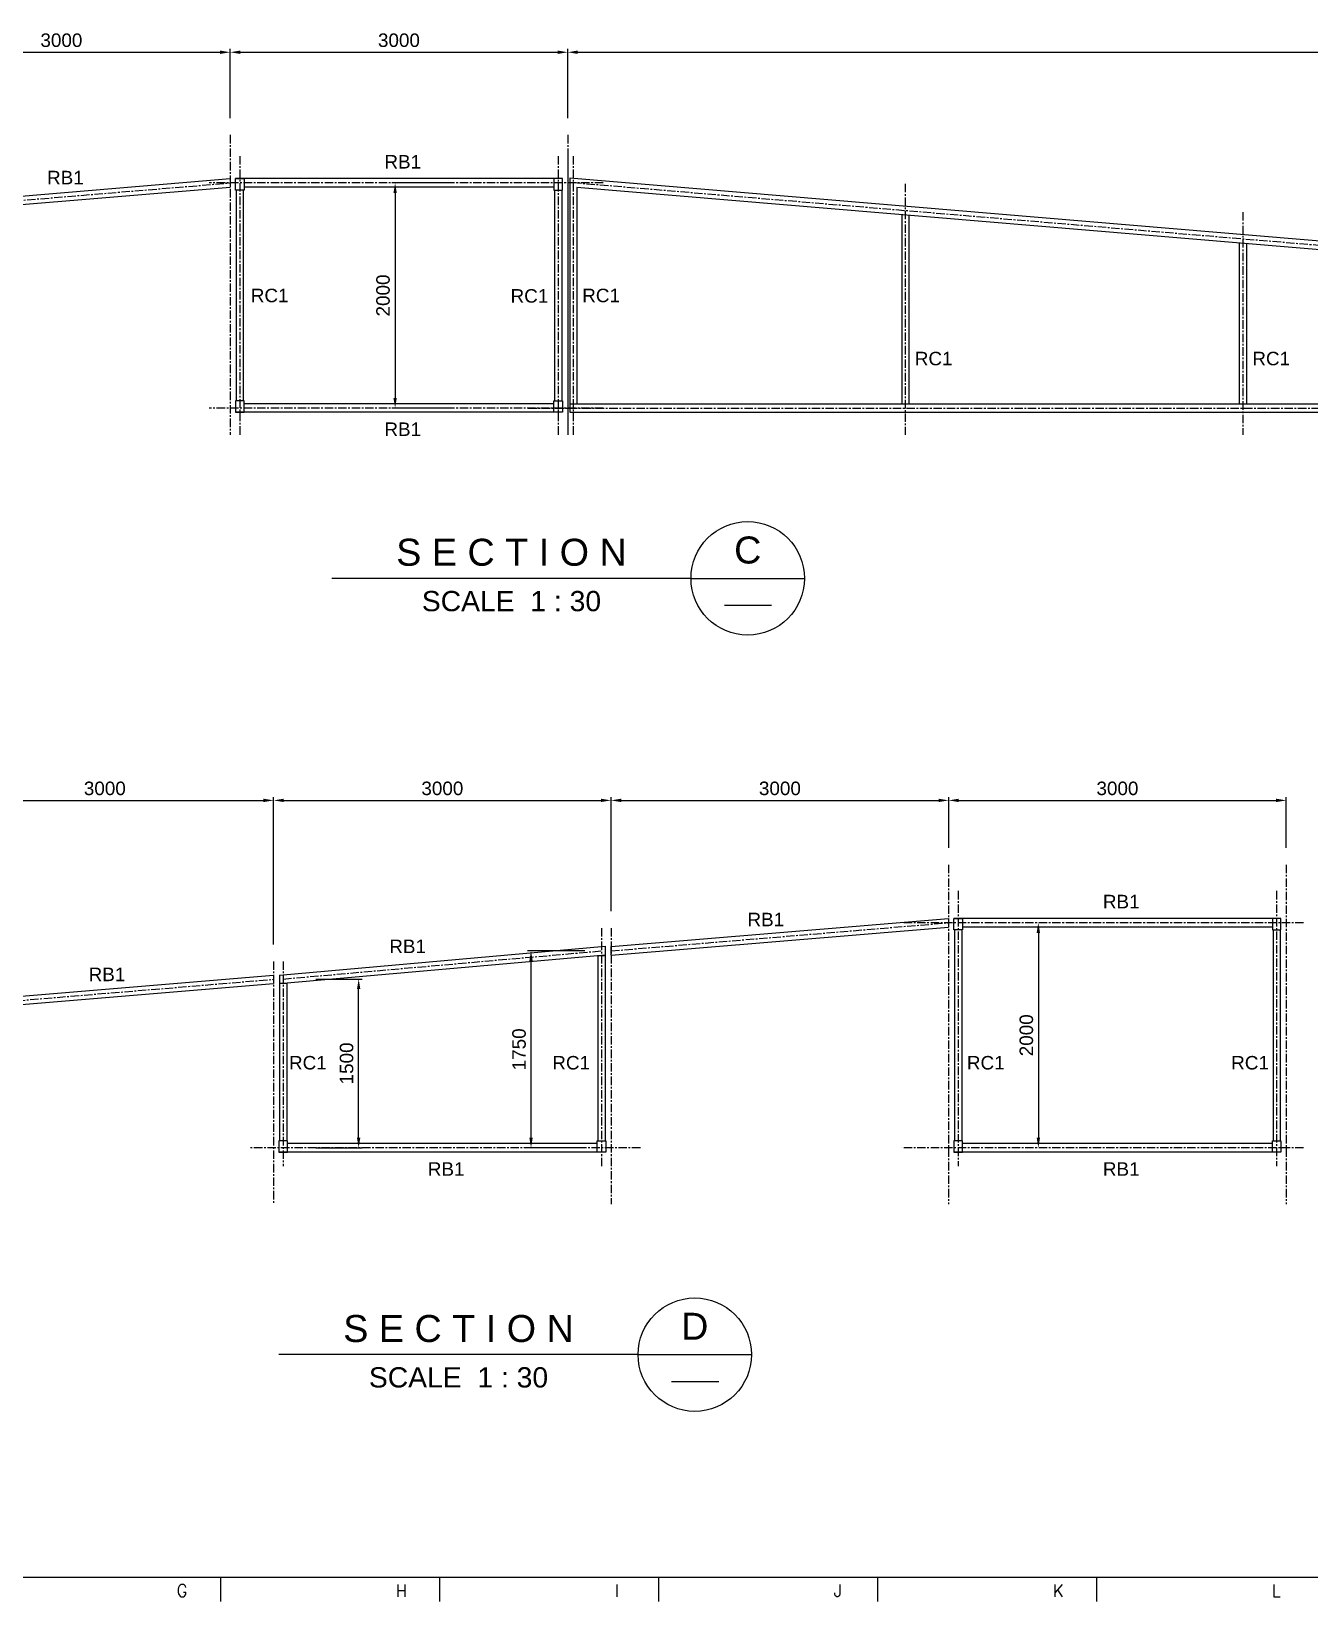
# Model space of a CAD drawing. Header units: millimetres. Extents: x 4133871 to 4440428, y -545651 to -495191.
# Drawn here: x 4310373 to 4321734, y -520110 to -506159 of the extents above; entities that cross this region are included whole.
import ezdxf
from ezdxf.enums import TextEntityAlignment as Align

# ---------------------------------------------------------------- set-up
doc = ezdxf.new("R2010")
doc.units = ezdxf.units.MM
doc.header["$LTSCALE"] = 60
doc.linetypes.add('CENTER', pattern=[2, 1.25, -0.25, 0.25, -0.25])
doc.layers.get('Defpoints').update_dxf_attribs({"color": 140})
for name, color, linetype in [('1', 7, 'Continuous'), ('C_CEN', 1, 'CENTER'), ('C_DIM', 7, 'Continuous'), ('C_GIRDER', 2, 'Continuous'), ('C_TEXT_01', 2, 'Continuous'), ('TAN-TIT', 30, 'Continuous'), ('TITLE', 7, 'Continuous')]:
    doc.layers.add(name, color=color, linetype=linetype)
doc.styles.add('Arial', font='arial.ttf')
doc.styles.add('COM', font='COMPLEX', dxfattribs={"height": 5})
doc.dimstyles.new('일반도면_0030', dxfattribs={"dimtxt": 120, "dimasz": 90, "dimexe": 30, "dimexo": 150, "dimgap": 45, "dimtad": 1, "dimdec": 0, "dimzin": 0, "dimdsep": 46, "dimtxsty": 'Arial', "dimcen": -150, "dimclrd": 7, "dimclre": 7, "dimclrt": 2, "dimadec": 8, "dimazin": 0, "dimtfac": 1, "dimtdec": 0, "dimtix": 1, "dimtmove": 2, "dimatfit": 3, "dimfxl": 1, "dimtolj": 1, "dimtzin": 0, "dimarcsym": 0})

# ---------------------------------------------------------------- blocks, each defined once
blk = doc.blocks.new('*D217')
at = {"layer": 'C_DIM', "color": 7, "lineweight": -2}
for p, q in [((4314056, -507505), (4313576, -507505)), ((4313606, -507595), (4313606, -509415)), ((4314056, -509505), (4313576, -509505))]:
    blk.add_line(p, q, dxfattribs=at)
at = {"layer": 'C_DIM', "color": 7}
for points in [[(4313591, -507595), (4313621, -507595), (4313606, -507505)], [(4313591, -509415), (4313621, -509415), (4313606, -509505)]]:
    blk.add_solid(points, dxfattribs=at)
at = {"layer": 'Defpoints', "color": 0}
for p in [(4314206, -507505), (4313606, -509505), (4314206, -509505)]:
    blk.add_point(p, dxfattribs=at)
at = {"layer": 'C_DIM', "color": 2, "insert": (4313499, -508505), "char_height": 120, "attachment_point": 5, "rotation": 90, "style": 'Arial'}
blk.add_mtext('\\A1;2000', dxfattribs=at)
blk = doc.blocks.new('*D225')
at = {"layer": 'C_DIM', "color": 7, "lineweight": -2}
for p, q in [((4309140, -507123), (4309140, -506314)), ((4309230, -506344), (4312050, -506344)), ((4312140, -506929), (4312140, -506314))]:
    blk.add_line(p, q, dxfattribs=at)
at = {"layer": 'C_DIM', "color": 7}
for points in [[(4309230, -506329), (4309230, -506359), (4309140, -506344)], [(4312050, -506329), (4312050, -506359), (4312140, -506344)]]:
    blk.add_solid(points, dxfattribs=at)
at = {"layer": 'Defpoints', "color": 0}
for p in [(4312140, -506344), (4312140, -507079), (4309140, -507273)]:
    blk.add_point(p, dxfattribs=at)
at = {"layer": 'C_DIM', "color": 2, "insert": (4310640, -506238), "char_height": 120, "attachment_point": 5, "style": 'Arial'}
blk.add_mtext('\\A1;3000', dxfattribs=at)
blk = doc.blocks.new('*D226')
at = {"layer": 'C_DIM', "color": 7, "lineweight": -2}
for p, q in [((4312140, -506929), (4312140, -506314)), ((4312230, -506344), (4315050, -506344)), ((4315140, -506929), (4315140, -506314))]:
    blk.add_line(p, q, dxfattribs=at)
at = {"layer": 'C_DIM', "color": 7}
for points in [[(4312230, -506329), (4312230, -506359), (4312140, -506344)], [(4315050, -506329), (4315050, -506359), (4315140, -506344)]]:
    blk.add_solid(points, dxfattribs=at)
at = {"layer": 'Defpoints', "color": 0}
for p in [(4315140, -506344), (4312140, -507079), (4315140, -507079)]:
    blk.add_point(p, dxfattribs=at)
at = {"layer": 'C_DIM', "color": 2, "insert": (4313640, -506238), "char_height": 120, "attachment_point": 5, "style": 'Arial'}
blk.add_mtext('\\A1;3000', dxfattribs=at)
blk = doc.blocks.new('*D227')
at = {"layer": 'C_DIM', "color": 7, "lineweight": -2}
for p, q in [((4315140, -506929), (4315140, -506314)), ((4315230, -506344), (4330050, -506344)), ((4330140, -508037), (4330140, -506314))]:
    blk.add_line(p, q, dxfattribs=at)
at = {"layer": 'C_DIM', "color": 7}
for points in [[(4315230, -506329), (4315230, -506359), (4315140, -506344)], [(4330050, -506329), (4330050, -506359), (4330140, -506344)]]:
    blk.add_solid(points, dxfattribs=at)
at = {"layer": 'Defpoints', "color": 0}
for p in [(4330140, -506344), (4315140, -507079), (4330140, -508187)]:
    blk.add_point(p, dxfattribs=at)
at = {"layer": 'C_DIM', "color": 2, "insert": (4322640, -506238), "char_height": 120, "attachment_point": 5, "style": 'Arial'}
blk.add_mtext('\\A1;15000', dxfattribs=at)
blk = doc.blocks.new('*D228')
at = {"layer": 'C_DIM', "color": 7, "lineweight": -2}
for p, q in [((4312902, -514578), (4313312, -514578)), ((4313282, -515988), (4313282, -514668)), ((4312902, -516078), (4313312, -516078))]:
    blk.add_line(p, q, dxfattribs=at)
at = {"layer": 'C_DIM', "color": 7}
for points in [[(4313267, -514668), (4313297, -514668), (4313282, -514578)], [(4313267, -515988), (4313297, -515988), (4313282, -516078)]]:
    blk.add_solid(points, dxfattribs=at)
at = {"layer": 'Defpoints', "color": 0}
for p in [(4312752, -514578), (4313282, -514578), (4312752, -516078)]:
    blk.add_point(p, dxfattribs=at)
at = {"layer": 'C_DIM', "color": 2, "insert": (4313175, -515328), "char_height": 120, "attachment_point": 5, "rotation": 90, "style": 'Arial'}
blk.add_mtext('\\A1;1500', dxfattribs=at)
blk = doc.blocks.new('*D229')
at = {"layer": 'C_DIM', "color": 7, "lineweight": -2}
for p, q in [((4319371, -514078), (4319353, -514078)), ((4319323, -514168), (4319323, -515988)), ((4319371, -516078), (4319353, -516078))]:
    blk.add_line(p, q, dxfattribs=at)
at = {"layer": 'C_DIM', "color": 7}
for points in [[(4319308, -514168), (4319338, -514168), (4319323, -514078)], [(4319308, -515988), (4319338, -515988), (4319323, -516078)]]:
    blk.add_solid(points, dxfattribs=at)
at = {"layer": 'Defpoints', "color": 0}
for p in [(4319221, -514078), (4319221, -516078), (4319323, -516078)]:
    blk.add_point(p, dxfattribs=at)
at = {"layer": 'C_DIM', "color": 2, "insert": (4319217, -515078), "char_height": 120, "attachment_point": 5, "rotation": 90, "style": 'Arial'}
blk.add_mtext('\\A1;2000', dxfattribs=at)
blk = doc.blocks.new('*D230')
at = {"layer": 'C_DIM', "color": 7, "lineweight": -2}
for p, q in [((4315291, -514328), (4314784, -514328)), ((4314814, -515988), (4314814, -514418)), ((4315291, -516078), (4314784, -516078))]:
    blk.add_line(p, q, dxfattribs=at)
at = {"layer": 'C_DIM', "color": 7}
for points in [[(4314799, -514418), (4314829, -514418), (4314814, -514328)], [(4314799, -515988), (4314829, -515988), (4314814, -516078)]]:
    blk.add_solid(points, dxfattribs=at)
at = {"layer": 'Defpoints', "color": 0}
for p in [(4314814, -514328), (4315441, -514328), (4315441, -516078)]:
    blk.add_point(p, dxfattribs=at)
at = {"layer": 'C_DIM', "color": 2, "insert": (4314708, -515203), "char_height": 120, "attachment_point": 5, "rotation": 90, "style": 'Arial'}
blk.add_mtext('\\A1;1750', dxfattribs=at)
blk = doc.blocks.new('*D231')
at = {"layer": 'C_DIM', "color": 7, "lineweight": -2}
for p, q in [((4312526, -514271), (4312526, -512961)), ((4315526, -513976), (4315526, -512961)), ((4312616, -512991), (4315436, -512991))]:
    blk.add_line(p, q, dxfattribs=at)
at = {"layer": 'C_DIM', "color": 7}
for points in [[(4312616, -512976), (4312616, -513006), (4312526, -512991)], [(4315436, -512976), (4315436, -513006), (4315526, -512991)]]:
    blk.add_solid(points, dxfattribs=at)
at = {"layer": 'Defpoints', "color": 0}
for p in [(4315526, -512991), (4315526, -514126), (4312526, -514421)]:
    blk.add_point(p, dxfattribs=at)
at = {"layer": 'C_DIM', "color": 2, "insert": (4314026, -512885), "char_height": 120, "attachment_point": 5, "style": 'Arial'}
blk.add_mtext('\\A1;3000', dxfattribs=at)
blk = doc.blocks.new('*D232')
at = {"layer": 'C_DIM', "color": 7, "lineweight": -2}
for p, q in [((4315526, -513976), (4315526, -512961)), ((4318526, -513414), (4318526, -512961)), ((4315616, -512991), (4318436, -512991))]:
    blk.add_line(p, q, dxfattribs=at)
at = {"layer": 'C_DIM', "color": 7}
for points in [[(4315616, -512976), (4315616, -513006), (4315526, -512991)], [(4318436, -512976), (4318436, -513006), (4318526, -512991)]]:
    blk.add_solid(points, dxfattribs=at)
at = {"layer": 'Defpoints', "color": 0}
for p in [(4318526, -512991), (4318526, -513564), (4315526, -514126)]:
    blk.add_point(p, dxfattribs=at)
at = {"layer": 'C_DIM', "color": 2, "insert": (4317026, -512885), "char_height": 120, "attachment_point": 5, "style": 'Arial'}
blk.add_mtext('\\A1;3000', dxfattribs=at)
blk = doc.blocks.new('*D233')
at = {"layer": 'C_DIM', "color": 7, "lineweight": -2}
for p, q in [((4318526, -513414), (4318526, -512961)), ((4321526, -513414), (4321526, -512961)), ((4318616, -512991), (4321436, -512991))]:
    blk.add_line(p, q, dxfattribs=at)
at = {"layer": 'C_DIM', "color": 7}
for points in [[(4318616, -512976), (4318616, -513006), (4318526, -512991)], [(4321436, -512976), (4321436, -513006), (4321526, -512991)]]:
    blk.add_solid(points, dxfattribs=at)
at = {"layer": 'Defpoints', "color": 0}
for p in [(4321526, -512991), (4318526, -513564), (4321526, -513564)]:
    blk.add_point(p, dxfattribs=at)
at = {"layer": 'C_DIM', "color": 2, "insert": (4320026, -512885), "char_height": 120, "attachment_point": 5, "style": 'Arial'}
blk.add_mtext('\\A1;3000', dxfattribs=at)
blk = doc.blocks.new('*D237')
at = {"layer": 'C_DIM', "color": 7, "lineweight": -2}
for p, q in [((4309526, -514476), (4309526, -512961)), ((4312526, -513914), (4312526, -512961)), ((4309616, -512991), (4312436, -512991))]:
    blk.add_line(p, q, dxfattribs=at)
at = {"layer": 'C_DIM', "color": 7}
for points in [[(4309616, -512976), (4309616, -513006), (4309526, -512991)], [(4312436, -512976), (4312436, -513006), (4312526, -512991)]]:
    blk.add_solid(points, dxfattribs=at)
at = {"layer": 'Defpoints', "color": 0}
for p in [(4312526, -512991), (4312526, -514064), (4309526, -514626)]:
    blk.add_point(p, dxfattribs=at)
at = {"layer": 'C_DIM', "color": 2, "insert": (4311026, -512885), "char_height": 120, "attachment_point": 5, "style": 'Arial'}
blk.add_mtext('\\A1;3000', dxfattribs=at)
blk = doc.blocks.new('BORDER')
at = {"layer": 'TAN-TIT'}
for p, q in [((4977, 3520), (232823, 3520)), ((95827, 3520), (95827, 2078)), ((108806, 3520), (108806, 2078)), ((121784, 3520), (121784, 2078)), ((134763, 3520), (134763, 2078)), ((147741, 3520), (147741, 2078))]:
    blk.add_line(p, q, dxfattribs=at)
at = {"layer": 'TAN-TIT', "style": 'COM'}
for s, p in [('G', (93231, 2366)), ('H', (106210, 2366)), ('I', (119188, 2366)), ('J', (132167, 2366)), ('K', (145146, 2366)), ('L', (158124, 2366))]:
    blk.add_text(s, height=721, dxfattribs=at).set_placement(p)

msp = doc.modelspace()

# ---------------------------------------------------------------- linework, layer by layer
at = {"layer": 'C_CEN'}
for p, q in [((4312140, -507079), (4312140, -509743.1)), ((4315140, -507079), (4315140, -509743.1)), ((4312225, -507266.9), (4312225, -509743.1)), ((4315055, -507266.9), (4315055, -509743.1)), ((4315140, -507266.9), (4315140, -509743.1)), ((4315190, -507266.9), (4315190, -509743.1)), ((4309140, -507755), (4312140, -507505)), ((4315455, -507505), (4311952.2, -507505)), ((4315455, -507505), (4311952.2, -507505)), ((4330090, -508755), (4315190, -507504.9)), ((4318140, -507513.5), (4318140, -509743.1)), ((4321140, -507765.2), (4321140, -509743.1)), ((4315455, -509505), (4311952.2, -509505)), ((4314790, -509505), (4330590, -509505)), ((4318525.9, -513563.7), (4318525.9, -516578)), ((4321525.9, -513563.7), (4321525.9, -516578)), ((4318610.9, -513795.9), (4318610.9, -516239.4)), ((4321440.9, -513795.9), (4321440.9, -516239.4)), ((4315525.9, -514328), (4318525.9, -514078)), ((4321681.1, -514078), (4318110.9, -514078)), ((4321681.1, -514078), (4318110.9, -514078)), ((4315440.9, -514125.6), (4315440.9, -516239.4)), ((4315525.9, -514125.6), (4315525.9, -516578)), ((4312610.9, -514578), (4315440.9, -514328)), ((4312525.9, -514421), (4312525.9, -516578)), ((4312610.9, -514421), (4312610.9, -516239.4)), ((4309525.9, -514830.8), (4312525.9, -514580.8)), ((4315786.3, -516078), (4312313.6, -516078)), ((4321681.1, -516078), (4318110.9, -516078))]:
    msp.add_line(p, q, dxfattribs=at)
at = {"layer": 'C_GIRDER'}
for p, q in [((4309140, -507716.7), (4312140, -507466.7)), ((4312140, -507466.7), (4312140, -507543.2)), ((4315016.9, -507466.9), (4312186.9, -507466.9)), ((4330121.8, -508719.4), (4315158.3, -507464)), ((4315158.3, -507464), (4315158.3, -509543.1)), ((4309140, -507793.2), (4312140, -507543.2)), ((4312193.3, -507568.5), (4312193.3, -509441.5)), ((4312256.8, -507568.5), (4312256.8, -509441.5)), ((4315016.9, -507543.1), (4312263.1, -507543.1)), ((4315023.3, -507568.5), (4315023.3, -509441.5)), ((4315086.8, -507568.5), (4315086.8, -509441.5)), ((4330058.3, -508790.5), (4315221.8, -507545.8)), ((4315221.8, -507545.8), (4315221.8, -509466.9)), ((4318108.3, -507785.4), (4318108.3, -509466.9)), ((4318171.8, -507790.8), (4318171.8, -509466.9)), ((4321108.3, -508038.8), (4321108.3, -509466.9)), ((4321171.8, -508044.2), (4321171.8, -509466.9)), ((4315016.9, -509466.9), (4312263.1, -509466.9)), ((4315158.3, -509466.9), (4330121.8, -509466.9)), ((4315016.9, -509543.1), (4312186.9, -509543.1)), ((4315158.3, -509543.1), (4330121.8, -509543.1)), ((4315525.9, -514289.7), (4318525.9, -514039.7)), ((4318525.9, -514039.7), (4318525.9, -514116.2)), ((4321402.8, -514039.9), (4318572.8, -514039.9)), ((4315525.9, -514366.2), (4318525.9, -514116.2)), ((4318579.1, -514141.5), (4318579.1, -516014.5)), ((4318642.6, -514141.5), (4318642.6, -516014.5)), ((4321402.8, -514116.1), (4318649, -514116.1)), ((4321409.1, -514141.5), (4321409.1, -516014.5)), ((4321472.6, -514141.5), (4321472.6, -516014.5)), ((4312579.1, -514542.5), (4315472.6, -514286.9)), ((4315472.6, -514286.9), (4315472.6, -516014.5)), ((4315525.9, -514366.2), (4315525.9, -514289.7)), ((4312579.1, -514619), (4315472.6, -514363.4)), ((4315409.1, -514369), (4315409.1, -516014.5)), ((4315409.1, -514369), (4315472.6, -514369)), ((4309525.9, -514792.5), (4312525.9, -514542.5)), ((4309525.9, -514869), (4312525.9, -514619)), ((4312525.9, -514542.5), (4312525.9, -514619)), ((4312579.1, -514542.5), (4312579.1, -516014.5)), ((4312642.6, -514619), (4312579.1, -514619)), ((4312642.6, -514613.4), (4312642.6, -516014.5)), ((4315402.8, -516116.1), (4312572.8, -516116.1)), ((4315402.8, -516039.9), (4312649, -516039.9)), ((4321402.8, -516116.1), (4318572.8, -516116.1)), ((4321402.8, -516039.9), (4318649, -516039.9))]:
    msp.add_line(p, q, dxfattribs=at)
for points in [[(4312186.9, -507466.9), (4312263.1, -507466.9), (4312263.1, -507568.5), (4312186.9, -507568.5)], [(4315093.1, -507466.9), (4315016.9, -507466.9), (4315016.9, -507568.5), (4315093.1, -507568.5)], [(4312186.9, -509543.1), (4312263.1, -509543.1), (4312263.1, -509441.5), (4312186.9, -509441.5)], [(4315093.1, -509543.1), (4315016.9, -509543.1), (4315016.9, -509441.5), (4315093.1, -509441.5)], [(4318572.8, -514039.9), (4318649, -514039.9), (4318649, -514141.5), (4318572.8, -514141.5)], [(4321479, -514039.9), (4321402.8, -514039.9), (4321402.8, -514141.5), (4321479, -514141.5)], [(4312572.8, -516116.1), (4312649, -516116.1), (4312649, -516014.5), (4312572.8, -516014.5)], [(4315479, -516116.1), (4315402.8, -516116.1), (4315402.8, -516014.5), (4315479, -516014.5)], [(4318572.8, -516116.1), (4318649, -516116.1), (4318649, -516014.5), (4318572.8, -516014.5)], [(4321479, -516116.1), (4321402.8, -516116.1), (4321402.8, -516014.5), (4321479, -516014.5)]]:
    msp.add_lwpolyline(points, close=True, dxfattribs=at)
at = {"layer": 'TITLE', "color": 1, "linetype": 'Continuous'}
for p, q in [((4316236.1, -511018.3), (4313044.1, -511018.3)), ((4315765.4, -517915.2), (4312573.4, -517915.2))]:
    msp.add_line(p, q, dxfattribs=at)
for points in [[(4316236.1, -511018.3), (4317244.1, -511018.3)], [(4315765.4, -517915.2), (4316773.4, -517915.2)]]:
    msp.add_lwpolyline(points, dxfattribs=at)
at = {"layer": 'TITLE', "color": 2, "linetype": 'Continuous'}
for points in [[(4316533.6, -511257.8), (4316952.5, -511257.8)], [(4316062.9, -518154.7), (4316481.8, -518154.7)]]:
    msp.add_lwpolyline(points, dxfattribs=at)
at = {"layer": 'TITLE', "color": 1, "linetype": 'Continuous'}
for centre in [(4316740.1, -511018.3), (4316269.4, -517915.2)]:
    msp.add_circle(centre, 504, dxfattribs=at)

# ---------------------------------------------------------------- block references
at = {"layer": '1', "xscale": 0.15, "yscale": 0.15, "zscale": 0.15}
msp.add_blockref('BORDER', (4297678.9, -520421.2), dxfattribs=at)

# ---------------------------------------------------------------- texts
at = {"layer": 'C_TEXT_01', "style": 'Arial'}
for s, p in [('RB1', (4313510.9, -507377.1)), ('RB1', (4310512.7, -507517.5)), ('RC1', (4312323.6, -508564.9)), ('RC1', (4314632, -508568.8)), ('RC1', (4315269, -508564.9)), ('RC1', (4318225, -509125.4)), ('RC1', (4321225, -509125.4)), ('RB1', (4313510.9, -509753.3)), ('RB1', (4319896.8, -513950.1)), ('RB1', (4316738, -514109.4)), ('RB1', (4313554.3, -514348)), ('RB1', (4310882.2, -514597.2)), ('RC1', (4312663, -515382)), ('RC1', (4315003, -515382)), ('RC1', (4318688, -515382)), ('RC1', (4321037, -515382)), ('RB1', (4313896.8, -516326.3)), ('RB1', (4319896.8, -516326.3))]:
    msp.add_text(s, height=120, dxfattribs=at).set_placement(p)
at = {"layer": 'TITLE', "color": 3, "ltscale": 10, "style": 'Arial'}
for p in [(4314640.1, -510906.3), (4314169.4, -517803.2)]:
    msp.add_text('S E C T I O N', height=240, dxfattribs=at).set_placement(p, align=Align.CENTER)
at = {"layer": 'TITLE', "color": 2, "ltscale": 10, "style": 'Arial'}
for s, p in [('C', (4316740.1, -510766.3)), ('D', (4316269.4, -517663.2))]:
    msp.add_text(s, height=240, dxfattribs=at).set_placement(p, align=Align.MIDDLE)
at = {"layer": 'TITLE', "color": 2, "linetype": 'Continuous', "style": 'Arial'}
for p in [(4314640.2, -511130.3), (4314169.5, -518027.2)]:
    msp.add_text('SCALE  1 : 30', height=180, dxfattribs=at).set_placement(p, align=Align.TOP_CENTER)

# ---------------------------------------------------------------- dimensions: what is measured, and where the dimension line sits
at = {"layer": 'C_DIM'}
for base, p1, p2, picture, middle in [((4312140, -506343.9), (4309140, -507272.6), (4312140, -507079), '*D225', (4310640, -506237.6)), ((4315140, -506343.9), (4312140, -507079), (4315140, -507079), '*D226', (4313640, -506237.6)), ((4330140, -506343.9), (4315140, -507079), (4330140, -508187.2), '*D227', (4322640, -506237.6)), ((4312525.9, -512991.1), (4309525.9, -514625.6), (4312525.9, -514063.7), '*D237', (4311025.9, -512884.8)), ((4315525.9, -512991.1), (4312525.9, -514421), (4315525.9, -514125.6), '*D231', (4314025.9, -512884.8)), ((4318525.9, -512991.1), (4315525.9, -514125.6), (4318525.9, -513563.7), '*D232', (4317025.9, -512884.8)), ((4321525.9, -512991.1), (4318525.9, -513563.7), (4321525.9, -513563.7), '*D233', (4320025.9, -512884.8))]:
    dim = msp.add_linear_dim(base=base, p1=p1, p2=p2, dimstyle='일반도면_0030', dxfattribs=at)
    dim.commit()
    dim.dimension.update_dxf_attribs({"geometry": picture, "text_midpoint": middle})
for p1, p2, distance, picture, middle in [((4314205.7, -507505), (4314205.7, -509505), -600, '*D217', (4313499.5, -508505)), ((4319220.6, -514078), (4319220.6, -516078), 102.6, '*D229', (4319216.9, -515078))]:
    dim = msp.add_aligned_dim(p1=p1, p2=p2, distance=distance, dimstyle='일반도면_0030', dxfattribs=at)
    dim.commit()
    dim.dimension.update_dxf_attribs({"geometry": picture, "text_midpoint": middle})
for base, p1, p2, picture, middle in [((4314814.3, -514328), (4315440.9, -516078), (4315440.9, -514328), '*D230', (4314708.1, -515203)), ((4313281.7, -514578), (4312752.2, -516078), (4312752.2, -514578), '*D228', (4313175.5, -515328))]:
    dim = msp.add_linear_dim(base=base, p1=p1, p2=p2, angle=90, dimstyle='일반도면_0030', dxfattribs=at)
    dim.commit()
    dim.dimension.update_dxf_attribs({"geometry": picture, "text_midpoint": middle})

doc.saveas('drawing.dxf')
